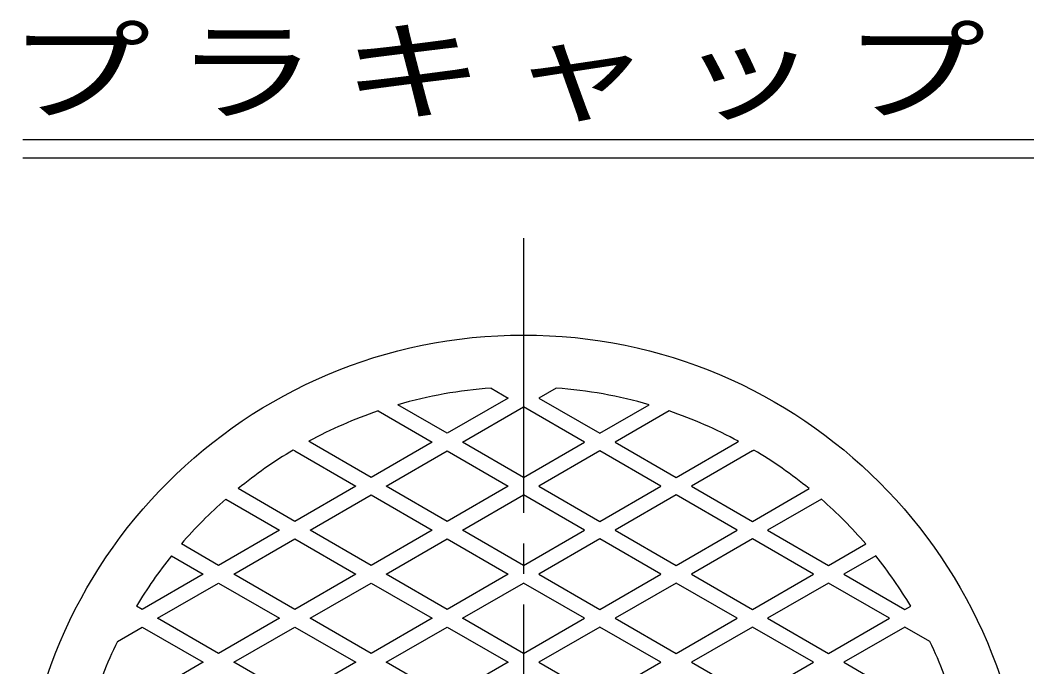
# Model space of a CAD drawing. Units: millimetres, scale not verified. Extents: x -1324 to 1416, y -421 to 874.
# Drawn here: x -1308.8 to -976.6, y 661.8 to 873.6 of the extents above; entities that cross this region are included whole.
import ezdxf

# ---------------------------------------------------------------- set-up
doc = ezdxf.new("R2010")
doc.units = ezdxf.units.MM
doc.header["$LTSCALE"] = 10
doc.linetypes.add('CHAIN2', pattern=[12, 9, -1, 1, -1])
doc.layers.add('0-0_1', color=7, linetype='Continuous')
doc.styles.add('ＭＳ Ｐゴシック', font='')
doc.styles.get('ＭＳ Ｐゴシック').set_extended_font_data('MS PGothic')

msp = doc.modelspace()

# ---------------------------------------------------------------- linework, layer by layer
at = {"layer": '0-0_1', "color": 2}
for p, q in [((-976.56, 834.47), (-1307.96, 834.47)), ((-976.56, 828.47), (-1307.96, 828.47))]:
    msp.add_line(p, q, dxfattribs=at)
at = {"layer": '0-0_1', "color": 2, "linetype": 'CHAIN2'}
msp.add_line((-1143.8, 802.19), (-1143.8, 403.05), dxfattribs=at)
at = {"layer": '0-0_1', "color": 1}
for p, q in [((-1154.47, 753.08), (-1148.8, 749.8)), ((-1133.12, 753.08), (-1138.8, 749.8)), ((-1168.8, 738.26), (-1185, 747.61)), ((-1148.8, 749.8), (-1168.8, 738.26)), ((-1138.8, 749.8), (-1118.8, 738.26)), ((-1118.8, 738.26), (-1102.59, 747.61)), ((-1191.47, 745.58), (-1173.8, 735.37)), ((-1163.8, 735.37), (-1143.8, 746.92)), ((-1123.8, 735.37), (-1143.8, 746.92)), ((-1096.12, 745.58), (-1113.8, 735.37)), ((-1213.8, 735.37), (-1214.24, 735.63)), ((-1193.8, 723.82), (-1213.8, 735.37)), ((-1173.8, 735.37), (-1193.8, 723.82)), ((-1143.8, 723.82), (-1163.8, 735.37)), ((-1143.8, 723.82), (-1123.8, 735.37)), ((-1113.8, 735.37), (-1093.8, 723.82)), ((-1093.8, 723.82), (-1073.8, 735.37)), ((-1073.8, 735.37), (-1073.35, 735.63)), ((-1218.8, 732.48), (-1219.29, 732.77)), ((-1218.8, 732.48), (-1198.8, 720.94)), ((-1188.8, 720.94), (-1168.8, 732.48)), ((-1168.8, 732.48), (-1148.8, 720.94)), ((-1118.8, 732.48), (-1138.8, 720.94)), ((-1098.8, 720.94), (-1118.8, 732.48)), ((-1068.8, 732.48), (-1088.8, 720.94)), ((-1068.8, 732.48), (-1068.31, 732.77)), ((-1218.8, 709.39), (-1237.38, 720.12)), ((-1198.8, 720.94), (-1218.8, 709.39)), ((-1213.8, 706.5), (-1193.8, 718.05)), ((-1193.8, 718.05), (-1173.8, 706.5)), ((-1168.8, 709.39), (-1188.8, 720.94)), ((-1148.8, 720.94), (-1168.8, 709.39)), ((-1163.8, 706.5), (-1143.8, 718.05)), ((-1123.8, 706.5), (-1143.8, 718.05)), ((-1138.8, 720.94), (-1118.8, 709.39)), ((-1118.8, 709.39), (-1098.8, 720.94)), ((-1093.8, 718.05), (-1113.8, 706.5)), ((-1073.8, 706.5), (-1093.8, 718.05)), ((-1088.8, 720.94), (-1068.8, 709.39)), ((-1068.8, 709.39), (-1050.21, 720.12)), ((-1241.44, 716.69), (-1223.8, 706.5)), ((-1046.16, 716.69), (-1063.8, 706.5)), ((-1223.8, 706.5), (-1243.8, 694.96)), ((-1193.8, 694.96), (-1213.8, 706.5)), ((-1173.8, 706.5), (-1193.8, 694.96)), ((-1143.8, 694.96), (-1163.8, 706.5)), ((-1143.8, 694.96), (-1123.8, 706.5)), ((-1113.8, 706.5), (-1093.8, 694.96)), ((-1093.8, 694.96), (-1073.8, 706.5)), ((-1063.8, 706.5), (-1043.8, 694.96)), ((-1243.8, 694.96), (-1255.99, 701.99)), ((-1238.8, 692.07), (-1218.8, 703.62)), ((-1218.8, 703.62), (-1198.8, 692.07)), ((-1188.8, 692.07), (-1168.8, 703.62)), ((-1168.8, 703.62), (-1148.8, 692.07)), ((-1118.8, 703.62), (-1138.8, 692.07)), ((-1048.8, 692.07), (-1068.8, 703.62)), ((-1043.8, 694.96), (-1031.61, 701.99)), ((-1259.23, 698.09), (-1248.8, 692.07)), ((-1028.36, 698.09), (-1038.8, 692.07)), ((-1248.8, 692.07), (-1268.8, 680.52)), ((-1218.8, 680.52), (-1238.8, 692.07)), ((-1198.8, 692.07), (-1218.8, 680.52)), ((-1168.8, 680.52), (-1188.8, 692.07)), ((-1148.8, 692.07), (-1168.8, 680.52)), ((-1138.8, 692.07), (-1118.8, 680.52)), ((-1068.8, 680.52), (-1048.8, 692.07)), ((-1038.8, 692.07), (-1018.8, 680.52)), ((-1263.8, 677.64), (-1243.8, 689.18)), ((-1243.8, 689.18), (-1223.8, 677.64)), ((-1213.8, 677.64), (-1193.8, 689.18)), ((-1193.8, 689.18), (-1173.8, 677.64)), ((-1163.8, 677.64), (-1143.8, 689.18)), ((-1123.8, 677.64), (-1143.8, 689.18)), ((-1093.8, 689.18), (-1113.8, 677.64)), ((-1073.8, 677.64), (-1093.8, 689.18)), ((-1043.8, 689.18), (-1063.8, 677.64)), ((-1023.8, 677.64), (-1043.8, 689.18)), ((-1268.8, 680.52), (-1270.7, 681.62)), ((-1018.8, 680.52), (-1016.89, 681.62)), ((-1276.97, 670.03), (-1268.8, 674.75)), ((-1268.8, 674.75), (-1248.8, 663.2)), ((-1243.8, 666.09), (-1263.8, 677.64)), ((-1223.8, 677.64), (-1243.8, 666.09)), ((-1193.8, 666.09), (-1213.8, 677.64)), ((-1173.8, 677.64), (-1193.8, 666.09)), ((-1143.8, 666.09), (-1163.8, 677.64)), ((-1143.8, 666.09), (-1123.8, 677.64)), ((-1113.8, 677.64), (-1093.8, 666.09)), ((-1093.8, 666.09), (-1073.8, 677.64)), ((-1063.8, 677.64), (-1043.8, 666.09)), ((-1043.8, 666.09), (-1023.8, 677.64)), ((-1018.8, 674.75), (-1038.8, 663.2)), ((-1010.62, 670.03), (-1018.8, 674.75)), ((-1248.8, 663.2), (-1268.8, 651.65)), ((-1038.8, 663.2), (-1018.8, 651.65))]:
    msp.add_line(p, q, dxfattribs=at)
for points in [[(-1118.8, 680.52), (-1098.8, 692.07), (-1118.8, 703.62)], [(-1068.8, 703.62), (-1088.8, 692.07), (-1068.8, 680.52)]]:
    msp.add_lwpolyline(points, dxfattribs=at)
for points in [[(-1218.8, 674.75), (-1198.8, 663.2), (-1218.8, 651.65), (-1238.8, 663.2)], [(-1168.8, 674.75), (-1148.8, 663.2), (-1168.8, 651.65), (-1188.8, 663.2)], [(-1118.8, 674.75), (-1138.8, 663.2), (-1118.8, 651.65), (-1098.8, 663.2)], [(-1068.8, 674.75), (-1088.8, 663.2), (-1068.8, 651.65), (-1048.8, 663.2)]]:
    msp.add_lwpolyline(points, close=True, dxfattribs=at)
at = {"layer": '0-0_1'}
msp.add_circle((-1143.8, 605.47), 165, dxfattribs=at)
at = {"layer": '0-0_1', "color": 1}
for start, end in [(94.1365, 106.1663), (73.8337, 85.8635), (108.7928, 118.4227), (61.5773, 71.2072), (120.6683, 129.2231), (50.7769, 59.3317), (131.2799, 139.2916), (40.7084, 48.7201), (141.2556, 149.0321), (30.9679, 38.7444), (154.1365, 158.7444), (21.2556, 25.8635)]:
    msp.add_arc((-1143.8, 605.47), 148, start, end, dxfattribs=at)

# ---------------------------------------------------------------- texts
at = {"layer": '0-0_1', "insert": (-1312.85, 840.47), "char_height": 26.39, "attachment_point": 7, "style": 'ＭＳ Ｐゴシック'}
msp.add_mtext('\\T1.17;\\W1.3;プラキャップ', dxfattribs=at)

doc.saveas('drawing.dxf')
